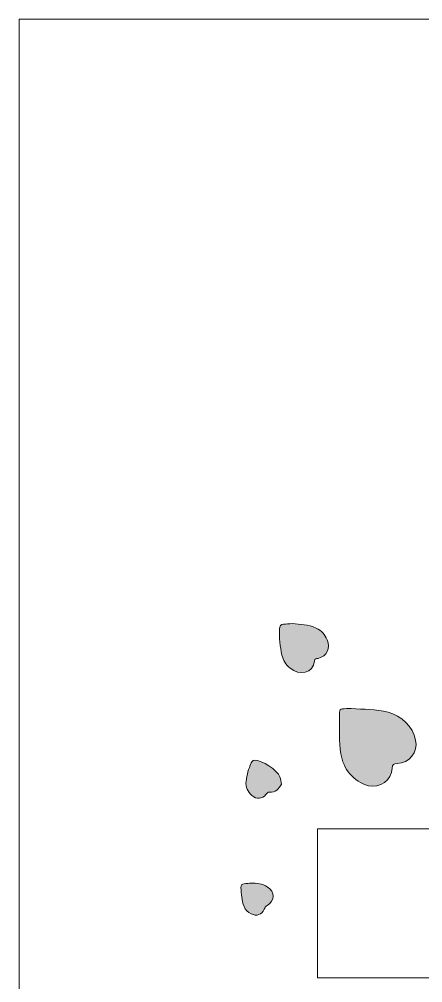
# Model space of a CAD drawing. Header units: inches. Extents: x 0 to 12, y -12 to 0.
# Drawn here: x 0 to 2.8, y -6.67 to 0 of the extents above; entities that cross this region are included whole.
import ezdxf

# ---------------------------------------------------------------- set-up
doc = ezdxf.new("R2010")
doc.units = ezdxf.units.IN
doc.header["$MEASUREMENT"] = 0
doc.layers.add('Layer 1', color=7, linetype='Continuous')

# ---------------------------------------------------------------- blocks, each defined once
blk = doc.blocks.new('block 2')
at = {"layer": 'Layer 1', "true_color": 0xffffff}
h = blk.add_hatch(color=7, dxfattribs=at)
h.dxf.hatch_style = 2
edge = h.paths.add_edge_path()
edge.add_spline(control_points=[(1.8772, -4.4913), (1.9395, -4.542), (2.0376, -4.5303), (2.0457, -4.4404), (2.0471, -4.4241), (2.0599, -4.4257), (2.0708, -4.4229), (2.1304, -4.4077), (2.1577, -4.3508), (2.1337, -4.2937), (2.1183, -4.2571), (2.0935, -4.2297), (2.0579, -4.2127), (2.0037, -4.1866), (1.9445, -4.188), (1.8903, -4.1819), (1.8681, -4.1834), (1.8497, -4.184), (1.8315, -4.186), (1.8127, -4.1881), (1.8045, -4.199), (1.8033, -4.2185), (1.7994, -4.2798), (1.8076, -4.3402), (1.8199, -4.3996), (1.8274, -4.4357), (1.8473, -4.467), (1.8772, -4.4913)], knot_values=[0, 0, 0, 0, 1, 1, 1, 2, 2, 2, 3, 3, 3, 4, 4, 4, 5, 5, 5, 6, 6, 6, 7, 7, 7, 8, 8, 8, 9, 9, 9, 9], degree=3, periodic=1)
h = blk.add_hatch(color=7, dxfattribs=at)
h.dxf.hatch_style = 2
edge = h.paths.add_edge_path()
edge.add_spline(control_points=[(2.4186, -5.3035), (2.4977, -5.3242), (2.5815, -5.2644), (2.584, -5.1832), (2.5848, -5.1574), (2.5928, -5.1504), (2.6181, -5.15), (2.7035, -5.1486), (2.7627, -5.0722), (2.7461, -4.9877), (2.7281, -4.8956), (2.6461, -4.8178), (2.5557, -4.7946), (2.4708, -4.7727), (2.3847, -4.7771), (2.2992, -4.7699), (2.2889, -4.7699), (2.2785, -4.7694), (2.2682, -4.77), (2.2182, -4.7731), (2.2178, -4.7732), (2.2178, -4.8248), (2.2178, -4.9109), (2.2153, -4.9966), (2.2281, -5.0827), (2.2436, -5.1872), (2.3162, -5.2767), (2.4186, -5.3035)], knot_values=[0, 0, 0, 0, 1, 1, 1, 2, 2, 2, 3, 3, 3, 4, 4, 4, 5, 5, 5, 6, 6, 6, 7, 7, 7, 8, 8, 8, 9, 9, 9, 9], degree=3, periodic=1)
h = blk.add_hatch(color=7, dxfattribs=at)
h.dxf.hatch_style = 2
edge = h.paths.add_edge_path()
edge.add_spline(control_points=[(1.6124, -5.3715), (1.6439, -5.3995), (1.6813, -5.3963), (1.7094, -5.3643), (1.7164, -5.3563), (1.7216, -5.3474), (1.7337, -5.3484), (1.776, -5.3522), (1.7977, -5.3253), (1.8162, -5.2935), (1.8129, -5.2767), (1.8114, -5.2592), (1.806, -5.2431), (1.7903, -5.1968), (1.6786, -5.1248), (1.6293, -5.1275), (1.6169, -5.1282), (1.612, -5.1351), (1.6074, -5.1455), (1.5892, -5.1866), (1.5765, -5.2293), (1.5716, -5.2739), (1.5673, -5.3133), (1.5835, -5.346), (1.6124, -5.3715)], knot_values=[0, 0, 0, 0, 1, 1, 1, 2, 2, 2, 3, 3, 3, 4, 4, 4, 5, 5, 5, 6, 6, 6, 7, 7, 7, 8, 8, 8, 8], degree=3, periodic=1)
h = blk.add_hatch(color=7, dxfattribs=at)
h.dxf.hatch_style = 2
edge = h.paths.add_edge_path()
edge.add_spline(control_points=[(1.8165, -5.2931), (1.8164, -5.2932), (1.8163, -5.2934), (1.8162, -5.2935), (1.8162, -5.2935), (1.8162, -5.2935), (1.8162, -5.2936), (1.8162, -5.2936), (1.8165, -5.2931), (1.8165, -5.2931)], knot_values=[0, 0, 0, 0, 1, 1, 1, 2, 2, 2, 3, 3, 3, 3], degree=3, periodic=1)
h = blk.add_hatch(color=7, dxfattribs=at)
h.dxf.hatch_style = 2
edge = h.paths.add_edge_path()
edge.add_spline(control_points=[(1.6068, -6.19), (1.6469, -6.2087), (1.6791, -6.1981), (1.6968, -6.1579), (1.7015, -6.1473), (1.7061, -6.1384), (1.7172, -6.1318), (1.7726, -6.0987), (1.7728, -6.0398), (1.7185, -6.0034), (1.6853, -5.9811), (1.6475, -5.9791), (1.6035, -5.9771), (1.5923, -5.9785), (1.5752, -5.9805), (1.5582, -5.9828), (1.5437, -5.9848), (1.5343, -5.9928), (1.5353, -6.0079), (1.5382, -6.0525), (1.5411, -6.0975), (1.5576, -6.1395), (1.5665, -6.1623), (1.5836, -6.1792), (1.6068, -6.19)], knot_values=[0, 0, 0, 0, 1, 1, 1, 2, 2, 2, 3, 3, 3, 4, 4, 4, 5, 5, 5, 6, 6, 6, 7, 7, 7, 8, 8, 8, 8], degree=3, periodic=1)
at = {"layer": 'Layer 1', "lineweight": 0}
for points in [[(2.0865, -6.6335), (2.0669, -6.6335), (2.0669, -6.2195), (2.0669, -6.1507), (2.0669, -5.925), (2.0669, -5.7171), (2.0669, -5.6027), (2.1922, -5.6027), (2.6338, -5.6027), (3.2418, -5.6027)], [(3.3315, -6.6335), (2.7724, -6.6335), (2.6971, -6.6335), (2.5589, -6.6335), (2.0865, -6.6335)]]:
    blk.add_lwpolyline(points, dxfattribs=at)
for points, knots in [([(1.8772, -4.4913), (1.9395, -4.542), (2.0376, -4.5303), (2.0457, -4.4404), (2.0471, -4.4241), (2.0599, -4.4257), (2.0708, -4.4229), (2.1304, -4.4077), (2.1577, -4.3508), (2.1337, -4.2937), (2.1183, -4.2571), (2.0935, -4.2297), (2.0579, -4.2127), (2.0037, -4.1866), (1.9445, -4.188), (1.8903, -4.1819), (1.8681, -4.1834), (1.8497, -4.184), (1.8315, -4.186), (1.8127, -4.1881), (1.8045, -4.199), (1.8033, -4.2185), (1.7994, -4.2798), (1.8076, -4.3402), (1.8199, -4.3996), (1.8274, -4.4357), (1.8473, -4.467), (1.8772, -4.4913)], [0, 0, 0, 0, 1, 1, 1, 2, 2, 2, 3, 3, 3, 4, 4, 4, 5, 5, 5, 6, 6, 6, 7, 7, 7, 8, 8, 8, 9, 9, 9, 9]), ([(2.4186, -5.3035), (2.4977, -5.3242), (2.5815, -5.2644), (2.584, -5.1832), (2.5848, -5.1574), (2.5928, -5.1504), (2.6181, -5.15), (2.7035, -5.1486), (2.7627, -5.0722), (2.7461, -4.9877), (2.7281, -4.8956), (2.6461, -4.8178), (2.5557, -4.7946), (2.4708, -4.7727), (2.3847, -4.7771), (2.2992, -4.7699), (2.2889, -4.7699), (2.2785, -4.7694), (2.2682, -4.77), (2.2182, -4.7731), (2.2178, -4.7732), (2.2178, -4.8248), (2.2178, -4.9109), (2.2153, -4.9966), (2.2281, -5.0827), (2.2436, -5.1872), (2.3162, -5.2767), (2.4186, -5.3035)], [0, 0, 0, 0, 1, 1, 1, 2, 2, 2, 3, 3, 3, 4, 4, 4, 5, 5, 5, 6, 6, 6, 7, 7, 7, 8, 8, 8, 9, 9, 9, 9]), ([(1.6124, -5.3715), (1.6439, -5.3995), (1.6813, -5.3963), (1.7094, -5.3643), (1.7164, -5.3563), (1.7216, -5.3474), (1.7337, -5.3484), (1.776, -5.3522), (1.7977, -5.3253), (1.8162, -5.2935), (1.8129, -5.2767), (1.8114, -5.2592), (1.806, -5.2431), (1.7903, -5.1968), (1.6786, -5.1248), (1.6293, -5.1275), (1.6169, -5.1282), (1.612, -5.1351), (1.6074, -5.1455), (1.5892, -5.1866), (1.5765, -5.2293), (1.5716, -5.2739), (1.5673, -5.3133), (1.5835, -5.346), (1.6124, -5.3715)], [0, 0, 0, 0, 1, 1, 1, 2, 2, 2, 3, 3, 3, 4, 4, 4, 5, 5, 5, 6, 6, 6, 7, 7, 7, 8, 8, 8, 8]), ([(1.8165, -5.2931), (1.8164, -5.2932), (1.8163, -5.2934), (1.8162, -5.2935), (1.8162, -5.2935), (1.8162, -5.2935), (1.8162, -5.2936), (1.8162, -5.2936), (1.8165, -5.2931), (1.8165, -5.2931)], [0, 0, 0, 0, 1, 1, 1, 2, 2, 2, 3, 3, 3, 3]), ([(1.6068, -6.19), (1.6469, -6.2087), (1.6791, -6.1981), (1.6968, -6.1579), (1.7015, -6.1473), (1.7061, -6.1384), (1.7172, -6.1318), (1.7726, -6.0987), (1.7728, -6.0398), (1.7185, -6.0034), (1.6853, -5.9811), (1.6475, -5.9791), (1.6035, -5.9771), (1.5923, -5.9785), (1.5752, -5.9805), (1.5582, -5.9828), (1.5437, -5.9848), (1.5343, -5.9928), (1.5353, -6.0079), (1.5382, -6.0525), (1.5411, -6.0975), (1.5576, -6.1395), (1.5665, -6.1623), (1.5836, -6.1792), (1.6068, -6.19)], [0, 0, 0, 0, 1, 1, 1, 2, 2, 2, 3, 3, 3, 4, 4, 4, 5, 5, 5, 6, 6, 6, 7, 7, 7, 8, 8, 8, 8])]:
    blk.add_open_spline(points, degree=3, knots=knots, dxfattribs=at)

msp = doc.modelspace()

# ---------------------------------------------------------------- linework, layer by layer
at = {"layer": 'Layer 1', "lineweight": 0}
msp.add_lwpolyline([(12, -12), (0, -12), (0, 0), (12, 0), (12, -12)], dxfattribs=at)

# ---------------------------------------------------------------- block references
at = {"layer": 'Layer 1'}
msp.add_blockref('block 2', (0, 0), dxfattribs=at)

doc.saveas('drawing.dxf')
